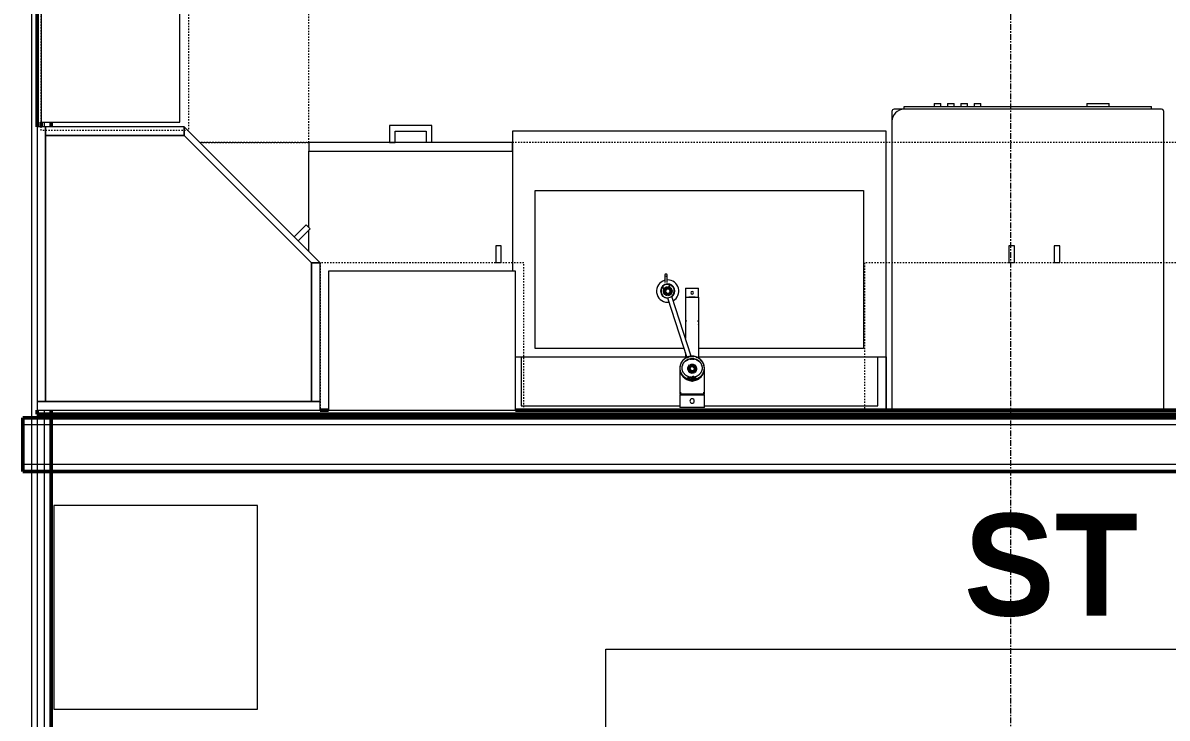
# Model space of a CAD drawing. Header units: inches. Extents: x -4217 to -1814, y 9706 to 12425.
# Drawn here: x -2914.6 to -2813.5, y 10625 to 10686.4 of the extents above; entities that cross this region are included whole.
import ezdxf

# ---------------------------------------------------------------- set-up
doc = ezdxf.new("R2010")
doc.units = ezdxf.units.IN
doc.header["$MEASUREMENT"] = 0
doc.linetypes.add('Dash', pattern=[0.25, 0.125, -0.125])
doc.linetypes.add('Grid Line 1_2_', pattern=[0.875, 0.5, -0.125, 0.125, -0.125])
for name, color, linetype, lineweight in [('A-AREA-IDEN', 2, 'Continuous', 9), ('A-GENM-2', 7, 'Continuous', 9), ('A-GENM-3', 250, 'Continuous', 50), ('A-WALL', 113, 'Continuous', 13), ('A-WALL-3', 250, 'Continuous', 50), ('A-WALL-4', 10, 'Continuous', 13), ('I-FURN-1', 7, 'Continuous', 9), ('I-WALL-3', 2, 'Continuous', 50), ('P-SANR-FIXT-2', 7, 'Continuous', 9), ('Q-CASE', 31, 'Continuous', 9), ('Q-CASE-3', 7, 'Continuous', 9), ('Q-CASE-4', 7, 'Dash', 9), ('Q-CASE-HDLN-1', 7, 'Dash', 9), ('Q-SPCQ-1', 7, 'Continuous', 9), ('S-GRID-1', 1, 'Grid Line 1_2_', 9)]:
    doc.layers.add(name, color=color, linetype=linetype, lineweight=lineweight)
doc.styles.add('Century Gothic_B', font='GOTHICB.TTF', dxfattribs={"height": 9})

msp = doc.modelspace()

# ---------------------------------------------------------------- linework, layer by layer
at = {"layer": 'A-AREA-IDEN', "flags": 128}
msp.add_lwpolyline([(-2863.10116, 10631.10346), (-2787.59564, 10631.10346), (-2787.59564, 10609.6074), (-2863.10116, 10609.6074)], close=True, dxfattribs=at)
at = {"layer": 'A-GENM-2'}
for p, q in [((-2857.87169, 10664.14623), (-2857.87169, 10663.48109)), ((-2857.67484, 10663.48109), (-2857.67484, 10664.14623)), ((-2857.93364, 10662.71686), (-2858.06593, 10663.13601)), ((-2857.51688, 10663.31311), (-2857.3835, 10662.89048)), ((-2856.0446, 10662.98912), (-2856.0446, 10662.20172)), ((-2856.0446, 10662.98912), (-2854.90287, 10662.98912)), ((-2854.90287, 10662.20172), (-2854.90287, 10662.98912)), ((-2857.88173, 10662.73324), (-2857.93364, 10662.71686)), ((-2857.64897, 10662.14562), (-2855.93578, 10656.87297)), ((-2855.55481, 10656.97451), (-2857.27521, 10662.26937)), ((-2856.06429, 10662.20172), (-2856.06429, 10658.53428)), ((-2856.06429, 10662.20172), (-2856.04417, 10662.20172)), ((-2855.97055, 10662.20172), (-2855.89132, 10662.20172)), ((-2855.87869, 10662.20172), (-2855.76901, 10662.20172)), ((-2855.75971, 10662.20172), (-2855.62658, 10662.20172)), ((-2855.62682, 10662.20172), (-2855.75917, 10662.20172)), ((-2855.6216, 10662.20172), (-2855.32587, 10662.20172)), ((-2855.32599, 10662.20172), (-2855.62149, 10662.20172)), ((-2855.32089, 10662.20172), (-2855.18776, 10662.20172)), ((-2855.1883, 10662.20172), (-2855.32065, 10662.20172)), ((-2855.17846, 10662.20172), (-2855.06878, 10662.20172)), ((-2855.05615, 10662.20172), (-2854.97692, 10662.20172)), ((-2854.9623, 10662.20172), (-2854.88319, 10662.20172)), ((-2854.88319, 10656.80237), (-2854.88319, 10662.20172)), ((-2856.06429, 10660.79444), (-2856.06429, 10659.8773)), ((-2854.88319, 10659.8773), (-2854.88319, 10660.79444)), ((-2856.06429, 10657.26848), (-2856.06429, 10656.80237)), ((-2854.85492, 10656.74694), (-2854.89086, 10656.76973)), ((-2856.55641, 10655.9025), (-2856.55641, 10653.63872)), ((-2854.39106, 10653.63872), (-2854.39106, 10655.9025)), ((-2855.47374, 10655.0703), (-2855.50937, 10655.07097)), ((-2856.49736, 10653.80106), (-2856.49736, 10653.56057)), ((-2854.45011, 10653.56057), (-2854.45011, 10653.80106)), ((-2854.39106, 10653.63872), (-2856.55641, 10653.63872)), ((-2856.55641, 10653.56057), (-2856.55641, 10652.45762)), ((-2856.55641, 10653.56057), (-2854.39106, 10653.56057)), ((-2854.39106, 10652.45762), (-2854.39106, 10653.56057)), ((-2854.39106, 10652.45762), (-2856.55641, 10652.45762))]:
    msp.add_line(p, q, dxfattribs=at)
at = {"layer": 'A-GENM-2', "flags": 128}
for points in [[(-2855.47374, 10656.97294), (-2855.51682, 10656.97212), (-2855.55983, 10656.96968), (-2855.60271, 10656.96561), (-2855.64539, 10656.95993), (-2855.6878, 10656.95263), (-2855.72988, 10656.94373), (-2855.77156, 10656.93325), (-2855.81278, 10656.92119), (-2855.85346, 10656.90759), (-2855.89356, 10656.89244), (-2855.93299, 10656.87579), (-2855.97171, 10656.85765), (-2856.00965, 10656.83806), (-2856.04675, 10656.81703), (-2856.08295, 10656.79461), (-2856.11819, 10656.77082), (-2856.15241, 10656.74571), (-2856.18557, 10656.7193), (-2856.2176, 10656.69165), (-2856.24845, 10656.66278), (-2856.27808, 10656.63276), (-2856.30644, 10656.60162), (-2856.33347, 10656.56941), (-2856.35913, 10656.53619), (-2856.38338, 10656.502), (-2856.40618, 10656.4669), (-2856.42749, 10656.43095), (-2856.44727, 10656.39419), (-2856.4655, 10656.3567), (-2856.48213, 10656.31854), (-2856.49714, 10656.27975), (-2856.5105, 10656.24041), (-2856.5222, 10656.20058), (-2856.5322, 10656.16033), (-2856.54049, 10656.11972), (-2856.54707, 10656.07882), (-2856.55191, 10656.0377), (-2856.555, 10655.99642), (-2856.55635, 10655.95506), (-2856.55641, 10655.94389)], [(-2856.15452, 10656.74436), (-2856.18764, 10656.71647), (-2856.21962, 10656.68727), (-2856.2504, 10656.65681), (-2856.27994, 10656.62515), (-2856.3082, 10656.59233), (-2856.33512, 10656.55841), (-2856.36066, 10656.52344), (-2856.38478, 10656.48748), (-2856.40744, 10656.45058), (-2856.42861, 10656.4128), (-2856.44825, 10656.37421)], [(-2856.15452, 10656.74436), (-2856.18764, 10656.71647), (-2856.21962, 10656.68727), (-2856.2504, 10656.65681), (-2856.27994, 10656.62515), (-2856.3082, 10656.59233), (-2856.33512, 10656.55841), (-2856.36066, 10656.52344), (-2856.38478, 10656.48748), (-2856.40744, 10656.45058), (-2856.42861, 10656.4128), (-2856.44825, 10656.37421)], [(-2856.15452, 10656.74436), (-2856.18764, 10656.71647), (-2856.21962, 10656.68727), (-2856.2504, 10656.65681), (-2856.27994, 10656.62515), (-2856.3082, 10656.59233), (-2856.33512, 10656.55841), (-2856.36066, 10656.52344), (-2856.38478, 10656.48748), (-2856.40744, 10656.45058), (-2856.42861, 10656.4128), (-2856.44825, 10656.37421)], [(-2856.15452, 10656.74436), (-2856.18764, 10656.71647), (-2856.21962, 10656.68727), (-2856.2504, 10656.65681), (-2856.27994, 10656.62515), (-2856.3082, 10656.59233), (-2856.33512, 10656.55841), (-2856.36066, 10656.52344), (-2856.38478, 10656.48748), (-2856.40744, 10656.45058), (-2856.42861, 10656.4128), (-2856.44825, 10656.37421)], [(-2856.15452, 10656.74436), (-2856.18764, 10656.71647), (-2856.21962, 10656.68727), (-2856.2504, 10656.65681), (-2856.27994, 10656.62515), (-2856.3082, 10656.59233), (-2856.33512, 10656.55841), (-2856.36066, 10656.52344), (-2856.38478, 10656.48748), (-2856.40744, 10656.45058), (-2856.42861, 10656.4128), (-2856.44825, 10656.37421)], [(-2856.15452, 10656.74436), (-2856.18764, 10656.71647), (-2856.21962, 10656.68727), (-2856.2504, 10656.65681), (-2856.27994, 10656.62515), (-2856.3082, 10656.59233), (-2856.33512, 10656.55841), (-2856.36066, 10656.52344), (-2856.38478, 10656.48748), (-2856.40744, 10656.45058), (-2856.42861, 10656.4128), (-2856.44825, 10656.37421)], [(-2856.35956, 10655.94389), (-2856.35886, 10655.97694), (-2856.35677, 10656.00994), (-2856.35328, 10656.04284), (-2856.34839, 10656.07559), (-2856.34213, 10656.10814), (-2856.33449, 10656.14044), (-2856.32549, 10656.17243), (-2856.31514, 10656.20407), (-2856.30345, 10656.23532), (-2856.29044, 10656.26611), (-2856.27613, 10656.29641), (-2856.26054, 10656.32616), (-2856.2437, 10656.35531), (-2856.22562, 10656.38383), (-2856.20633, 10656.41166), (-2856.18587, 10656.43876), (-2856.16426, 10656.46509), (-2856.14154, 10656.49059), (-2856.11774, 10656.51524), (-2856.0929, 10656.53898), (-2856.06705, 10656.56179), (-2856.04024, 10656.58361), (-2856.01251, 10656.60442), (-2855.9839, 10656.62418), (-2855.95445, 10656.64285), (-2855.92422, 10656.6604), (-2855.89325, 10656.67681), (-2855.8616, 10656.69205), (-2855.82931, 10656.70608), (-2855.79643, 10656.71889), (-2855.76302, 10656.73044), (-2855.72914, 10656.74074), (-2855.69483, 10656.74974), (-2855.66016, 10656.75744), (-2855.62519, 10656.76383), (-2855.58996, 10656.76889), (-2855.55454, 10656.77262), (-2855.51899, 10656.775), (-2855.48336, 10656.77604), (-2855.47374, 10656.77609)], [(-2855.47374, 10656.98518), (-2855.51703, 10656.98431), (-2855.56026, 10656.98172), (-2855.60335, 10656.97739), (-2855.64623, 10656.97135), (-2855.68883, 10656.9636), (-2855.73109, 10656.95415), (-2855.77294, 10656.94302), (-2855.81431, 10656.93022), (-2855.85514, 10656.91578), (-2855.89535, 10656.89971), (-2855.93489, 10656.88206), (-2855.97369, 10656.86283), (-2856.0117, 10656.84207), (-2856.04884, 10656.81981), (-2856.08506, 10656.79608), (-2856.12031, 10656.77091)], [(-2855.47374, 10656.98518), (-2855.51703, 10656.98431), (-2855.56026, 10656.98172), (-2855.60335, 10656.97739), (-2855.64623, 10656.97135), (-2855.68883, 10656.9636), (-2855.73109, 10656.95415), (-2855.77294, 10656.94302), (-2855.81431, 10656.93022), (-2855.85514, 10656.91578), (-2855.89535, 10656.89971), (-2855.93489, 10656.88206), (-2855.97369, 10656.86283), (-2856.0117, 10656.84207), (-2856.04884, 10656.81981), (-2856.08506, 10656.79608)], [(-2855.47374, 10656.98518), (-2855.51703, 10656.98431), (-2855.56026, 10656.98172), (-2855.60335, 10656.97739), (-2855.64623, 10656.97135), (-2855.68883, 10656.9636), (-2855.73109, 10656.95415), (-2855.77294, 10656.94302), (-2855.81431, 10656.93022), (-2855.85514, 10656.91578), (-2855.89535, 10656.89971), (-2855.93489, 10656.88206), (-2855.97369, 10656.86283), (-2856.0117, 10656.84207), (-2856.04884, 10656.81981), (-2856.08506, 10656.79608)], [(-2855.47374, 10656.98518), (-2855.51703, 10656.98431), (-2855.56026, 10656.98172), (-2855.60335, 10656.97739), (-2855.64623, 10656.97135), (-2855.68883, 10656.9636), (-2855.73109, 10656.95415), (-2855.77294, 10656.94302), (-2855.81431, 10656.93022), (-2855.85514, 10656.91578), (-2855.89535, 10656.89971), (-2855.93489, 10656.88206), (-2855.97369, 10656.86283), (-2856.0117, 10656.84207), (-2856.04884, 10656.81981), (-2856.08506, 10656.79608)], [(-2855.47374, 10656.98518), (-2855.51703, 10656.98431), (-2855.56026, 10656.98172), (-2855.60335, 10656.97739), (-2855.64623, 10656.97135), (-2855.68883, 10656.9636), (-2855.73109, 10656.95415), (-2855.77294, 10656.94302), (-2855.81431, 10656.93022), (-2855.85514, 10656.91578), (-2855.89535, 10656.89971), (-2855.93489, 10656.88206), (-2855.97369, 10656.86283), (-2856.0117, 10656.84207), (-2856.04884, 10656.81981), (-2856.08506, 10656.79608)], [(-2855.47374, 10656.98518), (-2855.51703, 10656.98431), (-2855.56026, 10656.98172), (-2855.60335, 10656.97739), (-2855.64623, 10656.97135), (-2855.68883, 10656.9636), (-2855.73109, 10656.95415), (-2855.77294, 10656.94302), (-2855.81431, 10656.93022), (-2855.85514, 10656.91578), (-2855.89535, 10656.89971), (-2855.93489, 10656.88206), (-2855.97369, 10656.86283), (-2856.0117, 10656.84207), (-2856.04884, 10656.81981), (-2856.08506, 10656.79608)], [(-2855.72988, 10656.90235), (-2855.77156, 10656.89187), (-2855.81278, 10656.87981), (-2855.85346, 10656.8662), (-2855.89356, 10656.85106), (-2855.93299, 10656.83441), (-2855.97171, 10656.81627)], [(-2855.47374, 10656.93156), (-2855.51682, 10656.93074), (-2855.55983, 10656.9283), (-2855.60271, 10656.92423), (-2855.64539, 10656.91854), (-2855.6878, 10656.91125)], [(-2855.66016, 10656.71606), (-2855.62519, 10656.72245), (-2855.58996, 10656.72751), (-2855.55454, 10656.73124), (-2855.51899, 10656.73362), (-2855.48336, 10656.73466), (-2855.47374, 10656.73471)], [(-2854.48926, 10656.35306), (-2854.50807, 10656.39206), (-2854.52842, 10656.43029), (-2854.55028, 10656.46767), (-2854.57362, 10656.50415), (-2854.5984, 10656.53966), (-2854.62458, 10656.57415), (-2854.65211, 10656.60757), (-2854.68097, 10656.63987), (-2854.71109, 10656.67098), (-2854.74243, 10656.70086), (-2854.77494, 10656.72947), (-2854.80857, 10656.75675), (-2854.84326, 10656.78267), (-2854.87896, 10656.80718), (-2854.91562, 10656.83024), (-2854.95316, 10656.85181), (-2854.99154, 10656.87187), (-2855.03069, 10656.89038), (-2855.07055, 10656.90731), (-2855.11105, 10656.92263), (-2855.15214, 10656.93631), (-2855.19374, 10656.94835), (-2855.23578, 10656.95871), (-2855.27821, 10656.96738), (-2855.32095, 10656.97435), (-2855.36393, 10656.9796), (-2855.40709, 10656.98313), (-2855.45036, 10656.98493), (-2855.47374, 10656.98518)], [(-2854.84326, 10656.78267), (-2854.87896, 10656.80718), (-2854.91562, 10656.83024), (-2854.95316, 10656.85181), (-2854.99154, 10656.87187), (-2855.03069, 10656.89038), (-2855.07055, 10656.90731), (-2855.11105, 10656.92263), (-2855.15214, 10656.93631), (-2855.19374, 10656.94835), (-2855.23578, 10656.95871), (-2855.27821, 10656.96738), (-2855.32095, 10656.97435), (-2855.36393, 10656.9796), (-2855.40709, 10656.98313), (-2855.45036, 10656.98493), (-2855.47374, 10656.98518)], [(-2854.84326, 10656.78267), (-2854.87896, 10656.80718), (-2854.91562, 10656.83024), (-2854.95316, 10656.85181), (-2854.99154, 10656.87187), (-2855.03069, 10656.89038), (-2855.07055, 10656.90731), (-2855.11105, 10656.92263), (-2855.15214, 10656.93631), (-2855.19374, 10656.94835), (-2855.23578, 10656.95871), (-2855.27821, 10656.96738), (-2855.32095, 10656.97435), (-2855.36393, 10656.9796), (-2855.40709, 10656.98313), (-2855.45036, 10656.98493), (-2855.47374, 10656.98518)], [(-2854.84326, 10656.78267), (-2854.87896, 10656.80718), (-2854.91562, 10656.83024), (-2854.95316, 10656.85181), (-2854.99154, 10656.87187), (-2855.03069, 10656.89038), (-2855.07055, 10656.90731), (-2855.11105, 10656.92263), (-2855.15214, 10656.93631), (-2855.19374, 10656.94835), (-2855.23578, 10656.95871), (-2855.27821, 10656.96738), (-2855.32095, 10656.97435), (-2855.36393, 10656.9796), (-2855.40709, 10656.98313), (-2855.45036, 10656.98493), (-2855.47374, 10656.98518)], [(-2854.84326, 10656.78267), (-2854.87896, 10656.80718), (-2854.91562, 10656.83024), (-2854.95316, 10656.85181), (-2854.99154, 10656.87187), (-2855.03069, 10656.89038), (-2855.07055, 10656.90731), (-2855.11105, 10656.92263), (-2855.15214, 10656.93631), (-2855.19374, 10656.94835), (-2855.23578, 10656.95871), (-2855.27821, 10656.96738), (-2855.32095, 10656.97435), (-2855.36393, 10656.9796), (-2855.40709, 10656.98313), (-2855.45036, 10656.98493), (-2855.47374, 10656.98518)], [(-2854.84326, 10656.78267), (-2854.87896, 10656.80718), (-2854.91562, 10656.83024), (-2854.95316, 10656.85181), (-2854.99154, 10656.87187), (-2855.03069, 10656.89038), (-2855.07055, 10656.90731), (-2855.11105, 10656.92263), (-2855.15214, 10656.93631), (-2855.19374, 10656.94835), (-2855.23578, 10656.95871), (-2855.27821, 10656.96738), (-2855.32095, 10656.97435), (-2855.36393, 10656.9796), (-2855.40709, 10656.98313), (-2855.45036, 10656.98493), (-2855.47374, 10656.98518)], [(-2854.39106, 10655.94389), (-2854.39193, 10655.98526), (-2854.39456, 10656.02657), (-2854.39893, 10656.06774), (-2854.40503, 10656.10871), (-2854.41287, 10656.14941), (-2854.42241, 10656.18976), (-2854.43365, 10656.22971), (-2854.44656, 10656.26918), (-2854.46113, 10656.30813), (-2854.47733, 10656.34647), (-2854.49513, 10656.38415), (-2854.51449, 10656.4211), (-2854.53539, 10656.45728), (-2854.55779, 10656.49261), (-2854.58166, 10656.52705), (-2854.60694, 10656.56054), (-2854.63361, 10656.59303), (-2854.66161, 10656.62446), (-2854.6909, 10656.65479), (-2854.72143, 10656.68397), (-2854.75315, 10656.71196), (-2854.78601, 10656.7387), (-2854.81995, 10656.76417), (-2854.85492, 10656.78832), (-2854.89086, 10656.81112), (-2854.92772, 10656.83252), (-2854.96544, 10656.85251), (-2855.00396, 10656.87104), (-2855.0432, 10656.8881), (-2855.08313, 10656.90365), (-2855.12366, 10656.91767), (-2855.16474, 10656.93015), (-2855.2063, 10656.94106), (-2855.24828, 10656.95038), (-2855.2906, 10656.95811), (-2855.33322, 10656.96424), (-2855.37605, 10656.96874), (-2855.41904, 10656.97163), (-2855.46211, 10656.97288), (-2855.47374, 10656.97294)], [(-2855.33322, 10656.92285), (-2855.37605, 10656.92736), (-2855.41904, 10656.93024), (-2855.46211, 10656.9315), (-2855.47374, 10656.93156)], [(-2855.47374, 10656.77609), (-2855.4381, 10656.77541), (-2855.40252, 10656.77339), (-2855.36706, 10656.77003), (-2855.33177, 10656.76533), (-2855.29672, 10656.7593), (-2855.26197, 10656.75195), (-2855.22756, 10656.74329), (-2855.19355, 10656.73335), (-2855.16001, 10656.72213), (-2855.12699, 10656.70966), (-2855.09453, 10656.69595), (-2855.0627, 10656.68104), (-2855.03154, 10656.66495), (-2855.00111, 10656.6477), (-2854.97144, 10656.62932), (-2854.9426, 10656.60986), (-2854.91463, 10656.58933), (-2854.88757, 10656.56777), (-2854.86145, 10656.54523), (-2854.83634, 10656.52174), (-2854.81225, 10656.49733), (-2854.78923, 10656.47205), (-2854.76732, 10656.44594), (-2854.74655, 10656.41905), (-2854.72694, 10656.39141), (-2854.70854, 10656.36308), (-2854.69135, 10656.33409), (-2854.67542, 10656.30449), (-2854.66077, 10656.27434), (-2854.64741, 10656.24368), (-2854.63536, 10656.21255), (-2854.62464, 10656.18101), (-2854.61528, 10656.1491), (-2854.60727, 10656.11688), (-2854.60063, 10656.0844), (-2854.59538, 10656.0517), (-2854.59151, 10656.01883), (-2854.58904, 10655.98585), (-2854.58796, 10655.95281), (-2854.58791, 10655.94389)], [(-2855.47374, 10656.73471), (-2855.4381, 10656.73403), (-2855.40252, 10656.73201), (-2855.36706, 10656.72865), (-2855.33177, 10656.72395), (-2855.29672, 10656.71792)], [(-2855.0432, 10656.84672), (-2855.08313, 10656.86227), (-2855.12366, 10656.87629)], [(-2854.48926, 10656.35306), (-2854.50807, 10656.39206), (-2854.52842, 10656.43029), (-2854.55028, 10656.46767), (-2854.57362, 10656.50415), (-2854.5984, 10656.53966), (-2854.62458, 10656.57415), (-2854.65211, 10656.60757), (-2854.68097, 10656.63987), (-2854.71109, 10656.67098), (-2854.74243, 10656.70086), (-2854.77494, 10656.72947), (-2854.80857, 10656.75675)], [(-2854.48926, 10656.35306), (-2854.50807, 10656.39206), (-2854.52842, 10656.43029), (-2854.55028, 10656.46767), (-2854.57362, 10656.50415), (-2854.5984, 10656.53966), (-2854.62458, 10656.57415), (-2854.65211, 10656.60757), (-2854.68097, 10656.63987), (-2854.71109, 10656.67098), (-2854.74243, 10656.70086), (-2854.77494, 10656.72947), (-2854.80857, 10656.75675)], [(-2854.48926, 10656.35306), (-2854.50807, 10656.39206), (-2854.52842, 10656.43029), (-2854.55028, 10656.46767), (-2854.57362, 10656.50415), (-2854.5984, 10656.53966), (-2854.62458, 10656.57415), (-2854.65211, 10656.60757), (-2854.68097, 10656.63987), (-2854.71109, 10656.67098), (-2854.74243, 10656.70086), (-2854.77494, 10656.72947), (-2854.80857, 10656.75675)], [(-2854.48926, 10656.35306), (-2854.50807, 10656.39206), (-2854.52842, 10656.43029), (-2854.55028, 10656.46767), (-2854.57362, 10656.50415), (-2854.5984, 10656.53966), (-2854.62458, 10656.57415), (-2854.65211, 10656.60757), (-2854.68097, 10656.63987), (-2854.71109, 10656.67098), (-2854.74243, 10656.70086), (-2854.77494, 10656.72947), (-2854.80857, 10656.75675)], [(-2854.48926, 10656.35306), (-2854.50807, 10656.39206), (-2854.52842, 10656.43029), (-2854.55028, 10656.46767), (-2854.57362, 10656.50415), (-2854.5984, 10656.53966), (-2854.62458, 10656.57415), (-2854.65211, 10656.60757), (-2854.68097, 10656.63987), (-2854.71109, 10656.67098), (-2854.74243, 10656.70086), (-2854.77494, 10656.72947), (-2854.80857, 10656.75675)], [(-2856.5105, 10656.19903), (-2856.5222, 10656.1592), (-2856.5322, 10656.11895), (-2856.54049, 10656.07834), (-2856.54707, 10656.03744), (-2856.55191, 10655.99632), (-2856.555, 10655.95504), (-2856.55635, 10655.91367), (-2856.55641, 10655.9025)], [(-2856.55641, 10655.94389), (-2856.55554, 10655.90251), (-2856.55291, 10655.8612), (-2856.54855, 10655.82003), (-2856.54244, 10655.77906), (-2856.53461, 10655.73837), (-2856.52506, 10655.69801), (-2856.51382, 10655.65806), (-2856.50091, 10655.61859), (-2856.48634, 10655.57965), (-2856.47014, 10655.5413), (-2856.45235, 10655.50362), (-2856.43298, 10655.46667), (-2856.41208, 10655.43049), (-2856.38968, 10655.39516), (-2856.36582, 10655.36072), (-2856.34053, 10655.32723), (-2856.31386, 10655.29474), (-2856.28586, 10655.26331), (-2856.25657, 10655.23298), (-2856.22604, 10655.2038), (-2856.19432, 10655.17581), (-2856.16147, 10655.14907), (-2856.12753, 10655.1236), (-2856.09255, 10655.09945), (-2856.05661, 10655.07665), (-2856.01975, 10655.05525), (-2855.98203, 10655.03526), (-2855.94352, 10655.01673), (-2855.90427, 10654.99967), (-2855.86435, 10654.98412), (-2855.82381, 10654.9701), (-2855.78274, 10654.95762), (-2855.74118, 10654.94671), (-2855.6992, 10654.93739), (-2855.65687, 10654.92966), (-2855.61426, 10654.92353), (-2855.57142, 10654.91903), (-2855.52844, 10654.91615), (-2855.48537, 10654.91489), (-2855.47374, 10654.91483)], [(-2856.55641, 10655.9025), (-2856.55554, 10655.86113), (-2856.55291, 10655.81982), (-2856.54855, 10655.77864), (-2856.54244, 10655.73768), (-2856.53461, 10655.69698), (-2856.52506, 10655.65663), (-2856.51382, 10655.61668), (-2856.50091, 10655.5772), (-2856.48634, 10655.53826), (-2856.47014, 10655.49992), (-2856.45235, 10655.46224), (-2856.43298, 10655.42528), (-2856.41208, 10655.38911), (-2856.38968, 10655.35377), (-2856.36582, 10655.31933), (-2856.34053, 10655.28584), (-2856.31386, 10655.25336), (-2856.28586, 10655.22192), (-2856.25657, 10655.1916), (-2856.22604, 10655.16242), (-2856.19432, 10655.13443), (-2856.16147, 10655.10768), (-2856.12753, 10655.08222), (-2856.09255, 10655.05807), (-2856.05661, 10655.03527), (-2856.01975, 10655.01387), (-2855.98203, 10654.99388), (-2855.94352, 10654.97535), (-2855.90427, 10654.95829), (-2855.86435, 10654.94274), (-2855.82381, 10654.92872), (-2855.78274, 10654.91624), (-2855.74118, 10654.90533), (-2855.6992, 10654.896), (-2855.65687, 10654.88827), (-2855.61426, 10654.88215), (-2855.57142, 10654.87765), (-2855.52844, 10654.87476), (-2855.48537, 10654.87351), (-2855.47374, 10654.87345)], [(-2856.51096, 10656.21292), (-2856.52254, 10656.1712), (-2856.53245, 10656.12904), (-2856.54066, 10656.08652), (-2856.54717, 10656.04371), (-2856.55195, 10656.00067), (-2856.55502, 10655.95748), (-2856.55635, 10655.91419), (-2856.55595, 10655.87089), (-2856.55382, 10655.82764), (-2856.54996, 10655.78451), (-2856.54439, 10655.74156), (-2856.53709, 10655.69888), (-2856.5281, 10655.65652), (-2856.51742, 10655.61455)], [(-2856.51096, 10656.21292), (-2856.52254, 10656.1712), (-2856.53245, 10656.12904), (-2856.54066, 10656.08652), (-2856.54717, 10656.04371), (-2856.55195, 10656.00067), (-2856.55502, 10655.95748), (-2856.55635, 10655.91419), (-2856.55595, 10655.87089), (-2856.55382, 10655.82764), (-2856.54996, 10655.78451), (-2856.54439, 10655.74156), (-2856.53709, 10655.69888), (-2856.5281, 10655.65652), (-2856.51742, 10655.61455)], [(-2856.51096, 10656.21292), (-2856.52254, 10656.1712), (-2856.53245, 10656.12904), (-2856.54066, 10656.08652), (-2856.54717, 10656.04371), (-2856.55195, 10656.00067), (-2856.55502, 10655.95748), (-2856.55635, 10655.91419), (-2856.55595, 10655.87089), (-2856.55382, 10655.82764), (-2856.54996, 10655.78451), (-2856.54439, 10655.74156), (-2856.53709, 10655.69888), (-2856.5281, 10655.65652), (-2856.51742, 10655.61455)], [(-2856.51096, 10656.21292), (-2856.52254, 10656.1712), (-2856.53245, 10656.12904), (-2856.54066, 10656.08652), (-2856.54717, 10656.04371), (-2856.55195, 10656.00067), (-2856.55502, 10655.95748), (-2856.55635, 10655.91419), (-2856.55595, 10655.87089), (-2856.55382, 10655.82764), (-2856.54996, 10655.78451), (-2856.54439, 10655.74156), (-2856.53709, 10655.69888), (-2856.5281, 10655.65652), (-2856.51742, 10655.61455)], [(-2856.51096, 10656.21292), (-2856.52254, 10656.1712), (-2856.53245, 10656.12904), (-2856.54066, 10656.08652), (-2856.54717, 10656.04371), (-2856.55195, 10656.00067), (-2856.55502, 10655.95748), (-2856.55635, 10655.91419), (-2856.55595, 10655.87089), (-2856.55382, 10655.82764), (-2856.54996, 10655.78451), (-2856.54439, 10655.74156), (-2856.53709, 10655.69888), (-2856.5281, 10655.65652), (-2856.51742, 10655.61455)], [(-2856.51096, 10656.21292), (-2856.52254, 10656.1712), (-2856.53245, 10656.12904), (-2856.54066, 10656.08652), (-2856.54717, 10656.04371), (-2856.55195, 10656.00067), (-2856.55502, 10655.95748), (-2856.55635, 10655.91419), (-2856.55595, 10655.87089), (-2856.55382, 10655.82764), (-2856.54996, 10655.78451), (-2856.54439, 10655.74156), (-2856.53709, 10655.69888), (-2856.5281, 10655.65652), (-2856.51742, 10655.61455)], [(-2855.47374, 10655.11168), (-2855.50937, 10655.11236), (-2855.54495, 10655.11438), (-2855.58041, 10655.11774), (-2855.6157, 10655.12244), (-2855.65075, 10655.12847), (-2855.68551, 10655.13582), (-2855.71992, 10655.14448), (-2855.75392, 10655.15442), (-2855.78746, 10655.16564), (-2855.82049, 10655.17811), (-2855.85294, 10655.19182), (-2855.88478, 10655.20673), (-2855.91593, 10655.22282), (-2855.94637, 10655.24007), (-2855.97603, 10655.25845), (-2856.00487, 10655.27791), (-2856.03284, 10655.29844), (-2856.05991, 10655.32), (-2856.08602, 10655.34254), (-2856.11114, 10655.36603), (-2856.13522, 10655.39044), (-2856.15824, 10655.41572), (-2856.18015, 10655.44183), (-2856.20093, 10655.46872), (-2856.22053, 10655.49636), (-2856.23894, 10655.5247), (-2856.25612, 10655.55368), (-2856.27205, 10655.58328), (-2856.28671, 10655.61343), (-2856.30007, 10655.64409), (-2856.31211, 10655.67522), (-2856.32283, 10655.70676), (-2856.3322, 10655.73867), (-2856.3402, 10655.77089), (-2856.34684, 10655.80337), (-2856.3521, 10655.83607), (-2856.35596, 10655.86894), (-2856.35844, 10655.90192), (-2856.35951, 10655.93496), (-2856.35956, 10655.94389)], [(-2856.31514, 10656.16269), (-2856.30345, 10656.19394), (-2856.29044, 10656.22473)], [(-2856.15241, 10656.70432), (-2856.18557, 10656.67792), (-2856.2176, 10656.65026), (-2856.24845, 10656.6214)], [(-2856.06705, 10656.5204), (-2856.04024, 10656.54223), (-2856.01251, 10656.56304), (-2855.9839, 10656.58279), (-2855.95445, 10656.60147), (-2855.92422, 10656.61902), (-2855.89325, 10656.63543), (-2855.8616, 10656.65066), (-2855.82931, 10656.6647)], [(-2855.47374, 10654.91483), (-2855.43066, 10654.91565), (-2855.38764, 10654.91809), (-2855.34476, 10654.92216), (-2855.30208, 10654.92784), (-2855.25967, 10654.93514), (-2855.21759, 10654.94404), (-2855.17591, 10654.95452), (-2855.13469, 10654.96658), (-2855.09401, 10654.98019), (-2855.05392, 10654.99533), (-2855.01448, 10655.01198), (-2854.97576, 10655.03012), (-2854.93782, 10655.04971), (-2854.90073, 10655.07074), (-2854.86453, 10655.09316), (-2854.82929, 10655.11695), (-2854.79506, 10655.14207), (-2854.76191, 10655.16847), (-2854.72988, 10655.19612), (-2854.69902, 10655.22499), (-2854.66939, 10655.25501), (-2854.64104, 10655.28615), (-2854.61401, 10655.31836), (-2854.58834, 10655.35158), (-2854.56409, 10655.38577), (-2854.54129, 10655.42087), (-2854.51998, 10655.45682), (-2854.5002, 10655.49358), (-2854.48198, 10655.53107), (-2854.46535, 10655.56923), (-2854.45033, 10655.60802), (-2854.43697, 10655.64736), (-2854.42528, 10655.68719), (-2854.41527, 10655.72744), (-2854.40698, 10655.76805), (-2854.40041, 10655.80895), (-2854.39557, 10655.85007), (-2854.39247, 10655.89135), (-2854.39112, 10655.93271), (-2854.39106, 10655.94389)], [(-2854.58791, 10655.94389), (-2854.58861, 10655.91083), (-2854.59071, 10655.87783), (-2854.5942, 10655.84493), (-2854.59908, 10655.81218), (-2854.60534, 10655.77963), (-2854.61298, 10655.74733), (-2854.62198, 10655.71534), (-2854.63234, 10655.6837), (-2854.64402, 10655.65245), (-2854.65703, 10655.62166), (-2854.67134, 10655.59136), (-2854.68693, 10655.56161), (-2854.70378, 10655.53246), (-2854.72185, 10655.50394), (-2854.74114, 10655.47611), (-2854.7616, 10655.44901), (-2854.78321, 10655.42269), (-2854.80593, 10655.39718), (-2854.82973, 10655.37253), (-2854.85457, 10655.34879), (-2854.88042, 10655.32599), (-2854.90723, 10655.30416), (-2854.93497, 10655.28335), (-2854.96358, 10655.26359), (-2854.99302, 10655.24492), (-2855.02325, 10655.22737), (-2855.05422, 10655.21096), (-2855.08588, 10655.19572), (-2855.11817, 10655.18169), (-2855.15104, 10655.16888), (-2855.18445, 10655.15733), (-2855.21834, 10655.14703), (-2855.25264, 10655.13803), (-2855.28731, 10655.13033), (-2855.32229, 10655.12394), (-2855.35752, 10655.11888), (-2855.39293, 10655.11515), (-2855.42849, 10655.11277), (-2855.46412, 10655.11173), (-2855.47374, 10655.11168)], [(-2855.47374, 10654.87345), (-2855.43066, 10654.87426), (-2855.38764, 10654.87671), (-2855.34476, 10654.88078), (-2855.30208, 10654.88646), (-2855.25967, 10654.89376), (-2855.21759, 10654.90266), (-2855.17591, 10654.91314), (-2855.13469, 10654.92519), (-2855.09401, 10654.9388), (-2855.05392, 10654.95394), (-2855.01448, 10654.9706), (-2854.97576, 10654.98873), (-2854.93782, 10655.00833), (-2854.90073, 10655.02936), (-2854.86453, 10655.05178), (-2854.82929, 10655.07557), (-2854.79506, 10655.10068), (-2854.76191, 10655.12709), (-2854.72988, 10655.15474), (-2854.69902, 10655.1836), (-2854.66939, 10655.21363), (-2854.64104, 10655.24477), (-2854.61401, 10655.27697), (-2854.58834, 10655.3102), (-2854.56409, 10655.34439), (-2854.54129, 10655.37949), (-2854.51998, 10655.41544), (-2854.5002, 10655.45219), (-2854.48198, 10655.48968), (-2854.46535, 10655.52785), (-2854.45033, 10655.56664), (-2854.43697, 10655.60598), (-2854.42528, 10655.6458), (-2854.41527, 10655.68605), (-2854.40698, 10655.72666), (-2854.40041, 10655.76756), (-2854.39557, 10655.80869), (-2854.39247, 10655.84997), (-2854.39112, 10655.89133), (-2854.39106, 10655.9025)], [(-2855.09453, 10656.65457), (-2855.0627, 10656.63966), (-2855.03154, 10656.62356), (-2855.00111, 10656.60632), (-2854.97144, 10656.58794), (-2854.9426, 10656.56847), (-2854.91463, 10656.54795), (-2854.88757, 10656.52639)], [(-2854.53539, 10656.4159), (-2854.55779, 10656.45123), (-2854.58166, 10656.48567), (-2854.60694, 10656.51916), (-2854.63361, 10656.55165), (-2854.66161, 10656.58308), (-2854.6909, 10656.61341), (-2854.72143, 10656.64259), (-2854.75315, 10656.67058)], [(-2854.66077, 10656.23296), (-2854.64741, 10656.20229), (-2854.63536, 10656.17117)], [(-2854.39106, 10655.9025), (-2854.39193, 10655.94388), (-2854.39456, 10655.98519), (-2854.39893, 10656.02636), (-2854.40503, 10656.06733), (-2854.41287, 10656.10802), (-2854.42241, 10656.14838), (-2854.43365, 10656.18833), (-2854.44656, 10656.2278)], [(-2854.42493, 10655.63381), (-2854.41502, 10655.67597), (-2854.40681, 10655.71848), (-2854.40031, 10655.7613), (-2854.39552, 10655.80433), (-2854.39246, 10655.84753), (-2854.39112, 10655.89081), (-2854.39152, 10655.93412), (-2854.39365, 10655.97737), (-2854.39751, 10656.0205), (-2854.40309, 10656.06344), (-2854.41038, 10656.10613), (-2854.41937, 10656.14849), (-2854.43005, 10656.19046), (-2854.4424, 10656.23196)], [(-2854.42493, 10655.63381), (-2854.41502, 10655.67597), (-2854.40681, 10655.71848), (-2854.40031, 10655.7613), (-2854.39552, 10655.80433), (-2854.39246, 10655.84753), (-2854.39112, 10655.89081), (-2854.39152, 10655.93412), (-2854.39365, 10655.97737), (-2854.39751, 10656.0205), (-2854.40309, 10656.06344), (-2854.41038, 10656.10613), (-2854.41937, 10656.14849), (-2854.43005, 10656.19046), (-2854.4424, 10656.23196)], [(-2854.42493, 10655.63381), (-2854.41502, 10655.67597), (-2854.40681, 10655.71848), (-2854.40031, 10655.7613), (-2854.39552, 10655.80433), (-2854.39246, 10655.84753), (-2854.39112, 10655.89081), (-2854.39152, 10655.93412), (-2854.39365, 10655.97737), (-2854.39751, 10656.0205), (-2854.40309, 10656.06344), (-2854.41038, 10656.10613), (-2854.41937, 10656.14849), (-2854.43005, 10656.19046), (-2854.4424, 10656.23196)], [(-2854.42493, 10655.63381), (-2854.41502, 10655.67597), (-2854.40681, 10655.71848), (-2854.40031, 10655.7613), (-2854.39552, 10655.80433), (-2854.39246, 10655.84753), (-2854.39112, 10655.89081), (-2854.39152, 10655.93412), (-2854.39365, 10655.97737), (-2854.39751, 10656.0205), (-2854.40309, 10656.06344), (-2854.41038, 10656.10613), (-2854.41937, 10656.14849), (-2854.43005, 10656.19046), (-2854.4424, 10656.23196)], [(-2854.42493, 10655.63381), (-2854.41502, 10655.67597), (-2854.40681, 10655.71848), (-2854.40031, 10655.7613), (-2854.39552, 10655.80433), (-2854.39246, 10655.84753), (-2854.39112, 10655.89081), (-2854.39152, 10655.93412), (-2854.39365, 10655.97737), (-2854.39751, 10656.0205), (-2854.40309, 10656.06344), (-2854.41038, 10656.10613), (-2854.41937, 10656.14849), (-2854.43005, 10656.19046), (-2854.4424, 10656.23196)], [(-2854.42493, 10655.63381), (-2854.41502, 10655.67597), (-2854.40681, 10655.71848), (-2854.40031, 10655.7613), (-2854.39552, 10655.80433), (-2854.39246, 10655.84753), (-2854.39112, 10655.89081), (-2854.39152, 10655.93412), (-2854.39365, 10655.97737), (-2854.39751, 10656.0205), (-2854.40309, 10656.06344), (-2854.41038, 10656.10613), (-2854.41937, 10656.14849), (-2854.43005, 10656.19046), (-2854.4424, 10656.23196)], [(-2856.50507, 10655.57304), (-2856.49107, 10655.53207), (-2856.47544, 10655.49168), (-2856.45821, 10655.45195), (-2856.43941, 10655.41294), (-2856.41906, 10655.37472), (-2856.3972, 10655.33734), (-2856.37386, 10655.30086), (-2856.34908, 10655.26535), (-2856.3229, 10655.23085), (-2856.29536, 10655.19743), (-2856.26651, 10655.16514), (-2856.23639, 10655.13403), (-2856.20505, 10655.10414), (-2856.17253, 10655.07554), (-2856.13891, 10655.04825), (-2856.10421, 10655.02234), (-2856.06851, 10654.99783), (-2856.03186, 10654.97477), (-2855.99431, 10654.95319), (-2855.95593, 10654.93313), (-2855.91678, 10654.91463), (-2855.87692, 10654.8977), (-2855.83642, 10654.88238), (-2855.79534, 10654.86869), (-2855.75374, 10654.85666), (-2855.71169, 10654.8463), (-2855.66926, 10654.83763), (-2855.62652, 10654.83066), (-2855.58354, 10654.82541), (-2855.54038, 10654.82188), (-2855.49711, 10654.82008), (-2855.47374, 10654.81983)], [(-2856.47544, 10655.49168), (-2856.45821, 10655.45195), (-2856.43941, 10655.41294), (-2856.41906, 10655.37472), (-2856.3972, 10655.33734), (-2856.37386, 10655.30086), (-2856.34908, 10655.26535), (-2856.3229, 10655.23085), (-2856.29536, 10655.19743), (-2856.26651, 10655.16514), (-2856.23639, 10655.13403), (-2856.20505, 10655.10414), (-2856.17253, 10655.07554), (-2856.13891, 10655.04825)], [(-2856.47544, 10655.49168), (-2856.45821, 10655.45195), (-2856.43941, 10655.41294), (-2856.41906, 10655.37472), (-2856.3972, 10655.33734), (-2856.37386, 10655.30086), (-2856.34908, 10655.26535), (-2856.3229, 10655.23085), (-2856.29536, 10655.19743), (-2856.26651, 10655.16514), (-2856.23639, 10655.13403), (-2856.20505, 10655.10414), (-2856.17253, 10655.07554), (-2856.13891, 10655.04825)], [(-2856.47544, 10655.49168), (-2856.45821, 10655.45195), (-2856.43941, 10655.41294), (-2856.41906, 10655.37472), (-2856.3972, 10655.33734), (-2856.37386, 10655.30086), (-2856.34908, 10655.26535), (-2856.3229, 10655.23085), (-2856.29536, 10655.19743), (-2856.26651, 10655.16514), (-2856.23639, 10655.13403), (-2856.20505, 10655.10414), (-2856.17253, 10655.07554), (-2856.13891, 10655.04825)], [(-2856.47544, 10655.49168), (-2856.45821, 10655.45195), (-2856.43941, 10655.41294), (-2856.41906, 10655.37472), (-2856.3972, 10655.33734), (-2856.37386, 10655.30086), (-2856.34908, 10655.26535), (-2856.3229, 10655.23085), (-2856.29536, 10655.19743), (-2856.26651, 10655.16514), (-2856.23639, 10655.13403), (-2856.20505, 10655.10414), (-2856.17253, 10655.07554), (-2856.13891, 10655.04825)], [(-2856.47544, 10655.49168), (-2856.45821, 10655.45195), (-2856.43941, 10655.41294), (-2856.41906, 10655.37472), (-2856.3972, 10655.33734), (-2856.37386, 10655.30086), (-2856.34908, 10655.26535), (-2856.3229, 10655.23085), (-2856.29536, 10655.19743), (-2856.26651, 10655.16514), (-2856.23639, 10655.13403), (-2856.20505, 10655.10414), (-2856.17253, 10655.07554), (-2856.13891, 10655.04825)], [(-2856.10421, 10655.02234), (-2856.06851, 10654.99783), (-2856.03186, 10654.97477), (-2855.99431, 10654.95319), (-2855.95593, 10654.93313), (-2855.91678, 10654.91463), (-2855.87692, 10654.8977), (-2855.83642, 10654.88238), (-2855.79534, 10654.86869), (-2855.75374, 10654.85666), (-2855.71169, 10654.8463), (-2855.66926, 10654.83763), (-2855.62652, 10654.83066), (-2855.58354, 10654.82541), (-2855.54038, 10654.82188), (-2855.49711, 10654.82008), (-2855.47374, 10654.81983)], [(-2856.10421, 10655.02234), (-2856.06851, 10654.99783), (-2856.03186, 10654.97477), (-2855.99431, 10654.95319), (-2855.95593, 10654.93313), (-2855.91678, 10654.91463), (-2855.87692, 10654.8977), (-2855.83642, 10654.88238), (-2855.79534, 10654.86869), (-2855.75374, 10654.85666), (-2855.71169, 10654.8463), (-2855.66926, 10654.83763), (-2855.62652, 10654.83066), (-2855.58354, 10654.82541), (-2855.54038, 10654.82188), (-2855.49711, 10654.82008), (-2855.47374, 10654.81983)], [(-2856.10421, 10655.02234), (-2856.06851, 10654.99783), (-2856.03186, 10654.97477), (-2855.99431, 10654.95319), (-2855.95593, 10654.93313), (-2855.91678, 10654.91463), (-2855.87692, 10654.8977), (-2855.83642, 10654.88238), (-2855.79534, 10654.86869), (-2855.75374, 10654.85666), (-2855.71169, 10654.8463), (-2855.66926, 10654.83763), (-2855.62652, 10654.83066), (-2855.58354, 10654.82541), (-2855.54038, 10654.82188), (-2855.49711, 10654.82008), (-2855.47374, 10654.81983)], [(-2856.10421, 10655.02234), (-2856.06851, 10654.99783), (-2856.03186, 10654.97477), (-2855.99431, 10654.95319), (-2855.95593, 10654.93313), (-2855.91678, 10654.91463), (-2855.87692, 10654.8977), (-2855.83642, 10654.88238), (-2855.79534, 10654.86869), (-2855.75374, 10654.85666), (-2855.71169, 10654.8463), (-2855.66926, 10654.83763), (-2855.62652, 10654.83066), (-2855.58354, 10654.82541), (-2855.54038, 10654.82188), (-2855.49711, 10654.82008), (-2855.47374, 10654.81983)], [(-2856.10421, 10655.02234), (-2856.06851, 10654.99783), (-2856.03186, 10654.97477), (-2855.99431, 10654.95319), (-2855.95593, 10654.93313), (-2855.91678, 10654.91463), (-2855.87692, 10654.8977), (-2855.83642, 10654.88238), (-2855.79534, 10654.86869), (-2855.75374, 10654.85666), (-2855.71169, 10654.8463), (-2855.66926, 10654.83763), (-2855.62652, 10654.83066), (-2855.58354, 10654.82541), (-2855.54038, 10654.82188), (-2855.49711, 10654.82008), (-2855.47374, 10654.81983)], [(-2855.47374, 10654.81983), (-2855.43044, 10654.82069), (-2855.38721, 10654.82329), (-2855.34413, 10654.82761), (-2855.30125, 10654.83365), (-2855.25864, 10654.84141), (-2855.21638, 10654.85086), (-2855.17453, 10654.86199), (-2855.13316, 10654.87479), (-2855.09234, 10654.88923), (-2855.05212, 10654.90529), (-2855.01258, 10654.92295), (-2854.97378, 10654.94217), (-2854.93578, 10654.96293), (-2854.89863, 10654.9852), (-2854.86241, 10655.00893), (-2854.82717, 10655.03409), (-2854.79296, 10655.06064), (-2854.75984, 10655.08854), (-2854.72786, 10655.11774), (-2854.69707, 10655.14819), (-2854.66753, 10655.17986), (-2854.63928, 10655.21267), (-2854.61236, 10655.2466), (-2854.58682, 10655.28157), (-2854.5627, 10655.31753), (-2854.54003, 10655.35443), (-2854.51886, 10655.39221), (-2854.49922, 10655.4308), (-2854.48113, 10655.47015), (-2854.46464, 10655.51019), (-2854.44976, 10655.55085), (-2854.43651, 10655.59208)], [(-2855.39293, 10655.07377), (-2855.42849, 10655.07139), (-2855.46412, 10655.07035), (-2855.47374, 10655.0703)], [(-2855.47374, 10654.81983), (-2855.43044, 10654.82069), (-2855.38721, 10654.82329), (-2855.34413, 10654.82761), (-2855.30125, 10654.83365), (-2855.25864, 10654.84141), (-2855.21638, 10654.85086), (-2855.17453, 10654.86199), (-2855.13316, 10654.87479), (-2855.09234, 10654.88923), (-2855.05212, 10654.90529), (-2855.01258, 10654.92295), (-2854.97378, 10654.94217), (-2854.93578, 10654.96293), (-2854.89863, 10654.9852), (-2854.86241, 10655.00893)], [(-2855.47374, 10654.81983), (-2855.43044, 10654.82069), (-2855.38721, 10654.82329), (-2855.34413, 10654.82761), (-2855.30125, 10654.83365), (-2855.25864, 10654.84141), (-2855.21638, 10654.85086), (-2855.17453, 10654.86199), (-2855.13316, 10654.87479), (-2855.09234, 10654.88923), (-2855.05212, 10654.90529), (-2855.01258, 10654.92295), (-2854.97378, 10654.94217), (-2854.93578, 10654.96293), (-2854.89863, 10654.9852), (-2854.86241, 10655.00893)], [(-2855.47374, 10654.81983), (-2855.43044, 10654.82069), (-2855.38721, 10654.82329), (-2855.34413, 10654.82761), (-2855.30125, 10654.83365), (-2855.25864, 10654.84141), (-2855.21638, 10654.85086), (-2855.17453, 10654.86199), (-2855.13316, 10654.87479), (-2855.09234, 10654.88923), (-2855.05212, 10654.90529), (-2855.01258, 10654.92295), (-2854.97378, 10654.94217), (-2854.93578, 10654.96293), (-2854.89863, 10654.9852), (-2854.86241, 10655.00893)], [(-2855.47374, 10654.81983), (-2855.43044, 10654.82069), (-2855.38721, 10654.82329), (-2855.34413, 10654.82761), (-2855.30125, 10654.83365), (-2855.25864, 10654.84141), (-2855.21638, 10654.85086), (-2855.17453, 10654.86199), (-2855.13316, 10654.87479), (-2855.09234, 10654.88923), (-2855.05212, 10654.90529), (-2855.01258, 10654.92295), (-2854.97378, 10654.94217), (-2854.93578, 10654.96293), (-2854.89863, 10654.9852), (-2854.86241, 10655.00893)], [(-2855.47374, 10654.81983), (-2855.43044, 10654.82069), (-2855.38721, 10654.82329), (-2855.34413, 10654.82761), (-2855.30125, 10654.83365), (-2855.25864, 10654.84141), (-2855.21638, 10654.85086), (-2855.17453, 10654.86199), (-2855.13316, 10654.87479), (-2855.09234, 10654.88923), (-2855.05212, 10654.90529), (-2855.01258, 10654.92295), (-2854.97378, 10654.94217), (-2854.93578, 10654.96293), (-2854.89863, 10654.9852), (-2854.86241, 10655.00893)], [(-2854.82717, 10655.03409), (-2854.79296, 10655.06064), (-2854.75984, 10655.08854), (-2854.72786, 10655.11774), (-2854.69707, 10655.14819), (-2854.66753, 10655.17986), (-2854.63928, 10655.21267), (-2854.61236, 10655.2466), (-2854.58682, 10655.28157), (-2854.5627, 10655.31753), (-2854.54003, 10655.35443), (-2854.51886, 10655.39221), (-2854.49922, 10655.4308), (-2854.48113, 10655.47015), (-2854.46464, 10655.51019)], [(-2854.82717, 10655.03409), (-2854.79296, 10655.06064), (-2854.75984, 10655.08854), (-2854.72786, 10655.11774), (-2854.69707, 10655.14819), (-2854.66753, 10655.17986), (-2854.63928, 10655.21267), (-2854.61236, 10655.2466), (-2854.58682, 10655.28157), (-2854.5627, 10655.31753), (-2854.54003, 10655.35443), (-2854.51886, 10655.39221), (-2854.49922, 10655.4308), (-2854.48113, 10655.47015), (-2854.46464, 10655.51019)], [(-2854.82717, 10655.03409), (-2854.79296, 10655.06064), (-2854.75984, 10655.08854), (-2854.72786, 10655.11774), (-2854.69707, 10655.14819), (-2854.66753, 10655.17986), (-2854.63928, 10655.21267), (-2854.61236, 10655.2466), (-2854.58682, 10655.28157), (-2854.5627, 10655.31753), (-2854.54003, 10655.35443), (-2854.51886, 10655.39221), (-2854.49922, 10655.4308), (-2854.48113, 10655.47015), (-2854.46464, 10655.51019)], [(-2854.82717, 10655.03409), (-2854.79296, 10655.06064), (-2854.75984, 10655.08854), (-2854.72786, 10655.11774), (-2854.69707, 10655.14819), (-2854.66753, 10655.17986), (-2854.63928, 10655.21267), (-2854.61236, 10655.2466), (-2854.58682, 10655.28157), (-2854.5627, 10655.31753), (-2854.54003, 10655.35443), (-2854.51886, 10655.39221), (-2854.49922, 10655.4308), (-2854.48113, 10655.47015), (-2854.46464, 10655.51019)], [(-2854.82717, 10655.03409), (-2854.79296, 10655.06064), (-2854.75984, 10655.08854), (-2854.72786, 10655.11774), (-2854.69707, 10655.14819), (-2854.66753, 10655.17986), (-2854.63928, 10655.21267), (-2854.61236, 10655.2466), (-2854.58682, 10655.28157), (-2854.5627, 10655.31753), (-2854.54003, 10655.35443), (-2854.51886, 10655.39221), (-2854.49922, 10655.4308), (-2854.48113, 10655.47015), (-2854.46464, 10655.51019)]]:
    msp.add_lwpolyline(points, dxfattribs=at)
at = {"layer": 'A-GENM-2'}
for centre, radius, start, end in [((-2857.63321, 10662.73413), 0.98425, 105, 270), ((-2857.63321, 10662.73413), 0.62992, 90, 270), ((-2857.63321, 10662.73413), 0.59055, 137.1165352, 270), ((-2857.63321, 10662.73413), 0.59055, 90, 137.1165352), ((-2857.63321, 10662.73413), 0.98425, 90, 93.6245605), ((-2857.63321, 10662.73413), 0.98425, 300, 90), ((-2857.63321, 10662.73413), 0.62992, 305.7262222, 90), ((-2857.63321, 10662.73413), 0.59055, 78.6397061, 90), ((-2857.63321, 10662.73413), 0.59055, 270, 78.6397061), ((-2855.47374, 10662.59194), 0.11811, 90, 270), ((-2855.47374, 10662.59194), 0.11811, 270, 90), ((-2857.63321, 10662.73413), 0.98425, 270, 276.8708945), ((-2855.47374, 10655.9025), 1.08268, 127.5889399, 156.3624966), ((-2855.47374, 10655.9025), 1.08268, 90, 125.1857747), ((-2855.47374, 10655.9025), 1.08268, 55.3366853, 90), ((-2855.47374, 10655.9025), 1.08268, 24.556362, 52.4110601), ((-2855.47374, 10655.9025), 1.08268, 165, 195), ((-2855.47374, 10655.9025), 1.08268, 345, 15), ((-2855.47374, 10655.9025), 1.08268, 199.3547508, 231.3737698), ((-2855.47374, 10655.9025), 1.08268, 235.3366853, 270), ((-2855.47374, 10655.9025), 1.08268, 270, 305.1857747), ((-2855.47374, 10655.9025), 1.08268, 308.6262302, 340.8475783), ((-2855.47374, 10653.02407), 0.19685, 90, 270), ((-2855.47374, 10653.02407), 0.19685, 270, 90)]:
    msp.add_arc(centre, radius, start, end, dxfattribs=at)
for centre, major_axis, ratio, start_param, end_param in [((-2857.77327, 10664.14623), (0.09843, 0), 0.984807753, 1.570796327, 4.71238898), ((-2857.77327, 10664.14623), (0.09843, 0), 0.984807753, 4.71238898, 7.853981634), ((-2855.47374, 10659.8773), (0.59055, 0), 0.906307787, 2.617993878, 3.403392041), ((-2855.47374, 10659.8773), (0.59055, 0), 0.906307787, 6.021385919, 6.806784083)]:
    msp.add_ellipse(centre, major_axis=major_axis, ratio=ratio, start_param=start_param, end_param=end_param, dxfattribs=at)
at = {"layer": 'A-GENM-3'}
for centre, start, end in [((-2857.62602, 10662.72204), 90, 270), ((-2857.62602, 10662.72204), 270, 90), ((-2855.46618, 10655.87857), 125.031882, 305.031882), ((-2855.46618, 10655.87857), 305.031882, 125.031882)]:
    msp.add_arc(centre, 0.29528, start, end, dxfattribs=at)
for points in [[(-2855.90368, 10655.07877), (-2855.82525, 10655.02948), (-2855.70576, 10654.96358), (-2855.54521, 10654.88104)], [(-2855.54521, 10654.88104), (-2855.53331, 10654.88017), (-2855.50951, 10654.87892), (-2855.48566, 10654.87868), (-2855.47374, 10654.87881)], [(-2855.33283, 10655.10685), (-2855.37628, 10655.09439), (-2855.42324, 10655.08051), (-2855.47374, 10655.0652)], [(-2855.47374, 10654.87881), (-2855.46181, 10654.87868), (-2855.43797, 10654.87892), (-2855.41416, 10654.88017), (-2855.40226, 10654.88104)], [(-2855.40226, 10654.88104), (-2855.27186, 10654.94808), (-2855.16855, 10655.00414), (-2855.09232, 10655.04924)]]:
    msp.add_open_spline(points, degree=3, dxfattribs=at)
at = {"layer": 'A-WALL'}
for p, q in [((-2913.82374, 10843.1394), (-2913.82374, 10457.5394)), ((-2913.32374, 10691.91611), (-2913.32374, 10677.22861)), ((-2912.69874, 10677.66611), (-2912.69874, 10677.22861)), ((-2913.32374, 10652.22861), (-2913.32374, 10457.5394)), ((-2912.69874, 10652.22861), (-2912.69874, 10457.5394))]:
    msp.add_line(p, q, dxfattribs=at)
at = {"layer": 'A-WALL-3'}
for p, q in [((-2913.32374, 10691.91611), (-2913.32374, 10677.22861)), ((-2912.94874, 10677.22861), (-2912.94874, 10677.66611)), ((-2913.32374, 10652.22861), (-2913.32374, 10651.85361)), ((-2913.32374, 10651.85361), (-2795.22374, 10651.85361)), ((-2887.57374, 10652.22861), (-2888.32374, 10652.22861)), ((-2809.50174, 10652.22861), (-2871.07374, 10652.22861)), ((-2759.47374, 10651.54111), (-2914.57374, 10651.54111)), ((-2914.57374, 10651.54111), (-2914.57374, 10646.79111)), ((-2914.57374, 10646.79111), (-2788.24687, 10646.79111))]:
    msp.add_line(p, q, dxfattribs=at)
at = {"layer": 'A-WALL-4'}
for p, q in [((-2759.47374, 10650.91611), (-2914.57374, 10650.91611)), ((-2787.62187, 10647.41611), (-2914.57374, 10647.41611))]:
    msp.add_line(p, q, dxfattribs=at)
at = {"layer": 'I-FURN-1'}
for p, q in [((-2911.84899, 10643.79111), (-2911.84899, 10625.79111)), ((-2893.84899, 10643.79111), (-2911.84899, 10643.79111)), ((-2893.84899, 10625.79111), (-2893.84899, 10643.79111)), ((-2911.84899, 10625.79111), (-2893.84899, 10625.79111))]:
    msp.add_line(p, q, dxfattribs=at)
at = {"layer": 'I-WALL-3'}
for p, q in [((-2912.07374, 10677.22861), (-2912.07374, 10677.66611)), ((-2912.07374, 10458.1644), (-2912.07374, 10652.22861))]:
    msp.add_line(p, q, dxfattribs=at)
at = {"layer": 'P-SANR-FIXT-2'}
for p, q in [((-2838.32374, 10676.86733), (-2871.32374, 10676.86733)), ((-2871.32374, 10676.86733), (-2871.32374, 10664.47861)), ((-2838.32374, 10656.91152), (-2838.32374, 10676.86733)), ((-2869.32374, 10657.66477), (-2869.32374, 10671.62058)), ((-2869.32374, 10671.62058), (-2840.32374, 10671.62058)), ((-2840.32374, 10671.62058), (-2840.32374, 10657.66477)), ((-2871.07374, 10656.91152), (-2856.06429, 10656.91152)), ((-2856.186, 10657.66477), (-2869.32374, 10657.66477)), ((-2840.32374, 10657.66477), (-2854.88881, 10657.66477)), ((-2854.88641, 10656.91152), (-2838.32374, 10656.91152))]:
    msp.add_line(p, q, dxfattribs=at)
at = {"layer": 'Q-CASE'}
for p, q in [((-2900.32374, 10677.22861), (-2900.32374, 10676.47861)), ((-2888.32374, 10665.22861), (-2900.32374, 10677.22861)), ((-2900.32374, 10676.47861), (-2889.07374, 10665.22861)), ((-2889.07374, 10665.22861), (-2888.32374, 10665.22861))]:
    msp.add_line(p, q, dxfattribs=at)
at = {"layer": 'Q-CASE-3'}
for p, q in [((-2912.94874, 10691.16611), (-2912.94874, 10677.66611)), ((-2900.69874, 10677.66611), (-2900.69874, 10691.16611)), ((-2913.32374, 10677.22861), (-2913.32374, 10652.97861)), ((-2912.57374, 10677.22861), (-2913.32374, 10677.22861)), ((-2912.94874, 10677.66611), (-2900.69874, 10677.66611)), ((-2900.32374, 10677.22861), (-2912.57374, 10677.22861)), ((-2912.57374, 10677.22861), (-2912.57374, 10676.47861)), ((-2912.57374, 10652.97861), (-2912.57374, 10677.22861)), ((-2900.32374, 10676.47861), (-2900.32374, 10677.22861)), ((-2878.44874, 10677.35361), (-2882.19874, 10677.35361)), ((-2882.19874, 10677.35361), (-2882.19874, 10675.85361)), ((-2878.44874, 10675.85361), (-2878.44874, 10677.35361)), ((-2900.32374, 10676.47861), (-2912.57374, 10676.47861)), ((-2912.57374, 10676.47861), (-2912.57374, 10652.97861)), ((-2912.57374, 10676.47861), (-2900.32374, 10676.47861)), ((-2889.07374, 10665.22861), (-2900.32374, 10676.47861)), ((-2881.69936, 10676.85423), (-2878.94811, 10676.85423)), ((-2881.69936, 10675.85361), (-2881.69936, 10676.85423)), ((-2878.94811, 10676.85423), (-2878.94811, 10675.85361)), ((-2889.32374, 10675.85361), (-2889.32374, 10675.10361)), ((-2871.32374, 10675.85361), (-2889.32374, 10675.85361)), ((-2889.32374, 10668.34887), (-2889.32374, 10675.10361)), ((-2889.32374, 10675.10361), (-2871.32374, 10675.10361)), ((-2882.19874, 10675.85361), (-2881.69936, 10675.85361)), ((-2878.44874, 10675.85361), (-2878.94811, 10675.85361)), ((-2871.32374, 10675.10361), (-2871.32374, 10675.85361)), ((-2871.32374, 10675.10361), (-2871.32374, 10664.47861)), ((-2889.5617, 10668.58684), (-2890.62183, 10667.5267)), ((-2890.27645, 10667.18132), (-2889.21632, 10668.24145)), ((-2889.21632, 10668.24145), (-2889.5617, 10668.58684)), ((-2889.32374, 10666.22861), (-2889.32374, 10668.13403)), ((-2872.32374, 10666.72786), (-2872.81218, 10666.72786)), ((-2872.81218, 10666.72786), (-2872.81218, 10665.22861)), ((-2872.32374, 10665.22861), (-2872.32374, 10666.72786)), ((-2827.00174, 10666.72786), (-2827.49018, 10666.72786)), ((-2827.49018, 10666.72786), (-2827.49018, 10665.22861)), ((-2827.00174, 10665.22861), (-2827.00174, 10666.72786)), ((-2823.00174, 10666.72786), (-2823.49018, 10666.72786)), ((-2823.49018, 10666.72786), (-2823.49018, 10665.22861)), ((-2823.00174, 10665.22861), (-2823.00174, 10666.72786)), ((-2889.07374, 10652.97861), (-2889.07374, 10665.22861)), ((-2888.32374, 10665.22861), (-2889.07374, 10665.22861)), ((-2889.07374, 10665.22861), (-2889.07374, 10652.97861)), ((-2888.32374, 10652.97861), (-2888.32374, 10665.22861)), ((-2872.32374, 10665.22861), (-2872.81218, 10665.22861)), ((-2827.00174, 10665.22861), (-2827.49018, 10665.22861)), ((-2823.00174, 10665.22861), (-2823.49018, 10665.22861)), ((-2887.57374, 10664.47861), (-2887.57374, 10652.22861)), ((-2871.07374, 10664.47861), (-2887.57374, 10664.47861)), ((-2871.07374, 10652.22861), (-2871.07374, 10664.47861)), ((-2870.57374, 10656.91152), (-2870.57374, 10652.60361)), ((-2839.07374, 10652.60361), (-2839.07374, 10656.91152)), ((-2838.32374, 10656.91152), (-2838.32374, 10652.22861)), ((-2838.32374, 10652.22861), (-2838.32374, 10656.91152)), ((-2913.32374, 10652.97861), (-2912.57374, 10652.97861)), ((-2888.32374, 10652.97861), (-2913.32374, 10652.97861)), ((-2913.32374, 10652.97861), (-2913.32374, 10652.22861)), ((-2912.57374, 10652.97861), (-2889.07374, 10652.97861)), ((-2889.07374, 10652.97861), (-2888.32374, 10652.97861)), ((-2888.32374, 10652.22861), (-2888.32374, 10652.97861)), ((-2913.32374, 10652.22861), (-2888.32374, 10652.22861)), ((-2887.57374, 10652.22861), (-2871.07374, 10652.22861)), ((-2870.57374, 10652.60361), (-2856.55641, 10652.60361)), ((-2854.39106, 10652.60361), (-2839.07374, 10652.60361))]:
    msp.add_line(p, q, dxfattribs=at)
at = {"layer": 'Q-CASE-4'}
for p, q in [((-2912.94874, 10676.91611), (-2912.94874, 10691.91611)), ((-2899.94874, 10691.91611), (-2899.94874, 10676.91611)), ((-2899.94874, 10676.91611), (-2912.94874, 10676.91611)), ((-2888.32374, 10665.22861), (-2888.32374, 10652.22861)), ((-2870.32374, 10665.22861), (-2888.32374, 10665.22861)), ((-2870.32374, 10652.22861), (-2870.32374, 10665.22861)), ((-2840.25174, 10665.22861), (-2840.25174, 10652.22861)), ((-2810.25174, 10665.22861), (-2840.25174, 10665.22861)), ((-2888.32374, 10652.22861), (-2870.32374, 10652.22861)), ((-2840.25174, 10652.22861), (-2810.25174, 10652.22861))]:
    msp.add_line(p, q, dxfattribs=at)
at = {"layer": 'Q-CASE-HDLN-1'}
for p, q in [((-2889.32374, 10675.85361), (-2889.32374, 10806.19731)), ((-2795.22374, 10675.85361), (-2898.94874, 10675.85361)), ((-2898.94874, 10675.85361), (-2889.32374, 10675.85361))]:
    msp.add_line(p, q, dxfattribs=at)
at = {"layer": 'Q-SPCQ-1'}
for p, q in [((-2836.7308, 10679.04111), (-2814.91668, 10679.04111)), ((-2836.7308, 10678.79093), (-2836.7308, 10679.04111)), ((-2834.10763, 10679.29111), (-2833.51708, 10679.29111)), ((-2834.10763, 10679.29111), (-2834.10763, 10679.04111)), ((-2833.51708, 10679.04111), (-2833.51708, 10679.29111)), ((-2832.92653, 10679.29111), (-2832.33598, 10679.29111)), ((-2832.92653, 10679.29111), (-2832.92653, 10679.04111)), ((-2832.33598, 10679.04111), (-2832.33598, 10679.29111)), ((-2831.74543, 10679.29111), (-2831.15487, 10679.29111)), ((-2831.74543, 10679.29111), (-2831.74543, 10679.04111)), ((-2831.15487, 10679.04111), (-2831.15487, 10679.29111)), ((-2830.56432, 10679.29111), (-2829.97377, 10679.29111)), ((-2830.56432, 10679.29111), (-2830.56432, 10679.04111)), ((-2829.97377, 10679.04111), (-2829.97377, 10679.29111)), ((-2820.61628, 10679.29111), (-2820.61628, 10679.04111)), ((-2820.61628, 10679.29111), (-2819.63203, 10679.29111)), ((-2819.63203, 10679.29111), (-2818.64778, 10679.29111)), ((-2818.64778, 10679.04111), (-2818.64778, 10679.29111)), ((-2814.91668, 10678.79111), (-2814.91668, 10679.04111)), ((-2837.82374, 10678.59426), (-2837.82374, 10677.71926)), ((-2836.75189, 10678.79111), (-2837.62689, 10678.79111)), ((-2814.02059, 10678.79111), (-2836.75189, 10678.79111)), ((-2813.82374, 10652.22861), (-2813.82374, 10678.59426)), ((-2837.82374, 10677.71926), (-2837.82374, 10652.22861))]:
    msp.add_line(p, q, dxfattribs=at)
for centre, radius, start, end in [((-2836.75189, 10677.71926), 1.07185, 90, 180), ((-2837.62689, 10678.59426), 0.19685, 90, 180), ((-2814.02059, 10678.59426), 0.19685, 0, 90), ((-2814.02059, 10678.59426), 0.19685, 0, 75)]:
    msp.add_arc(centre, radius, start, end, dxfattribs=at)
at = {"layer": 'S-GRID-1'}
msp.add_line((-2827.32374, 9836.17969), (-2827.32374, 12376.79045), dxfattribs=at)

# ---------------------------------------------------------------- texts
at = {"layer": 'A-AREA-IDEN', "insert": (-2831.47123, 10643.07161), "char_height": 9, "width": 14.544, "attachment_point": 1, "style": 'Century Gothic_B'}
msp.add_mtext('ST', dxfattribs=at)

doc.saveas('drawing.dxf')
